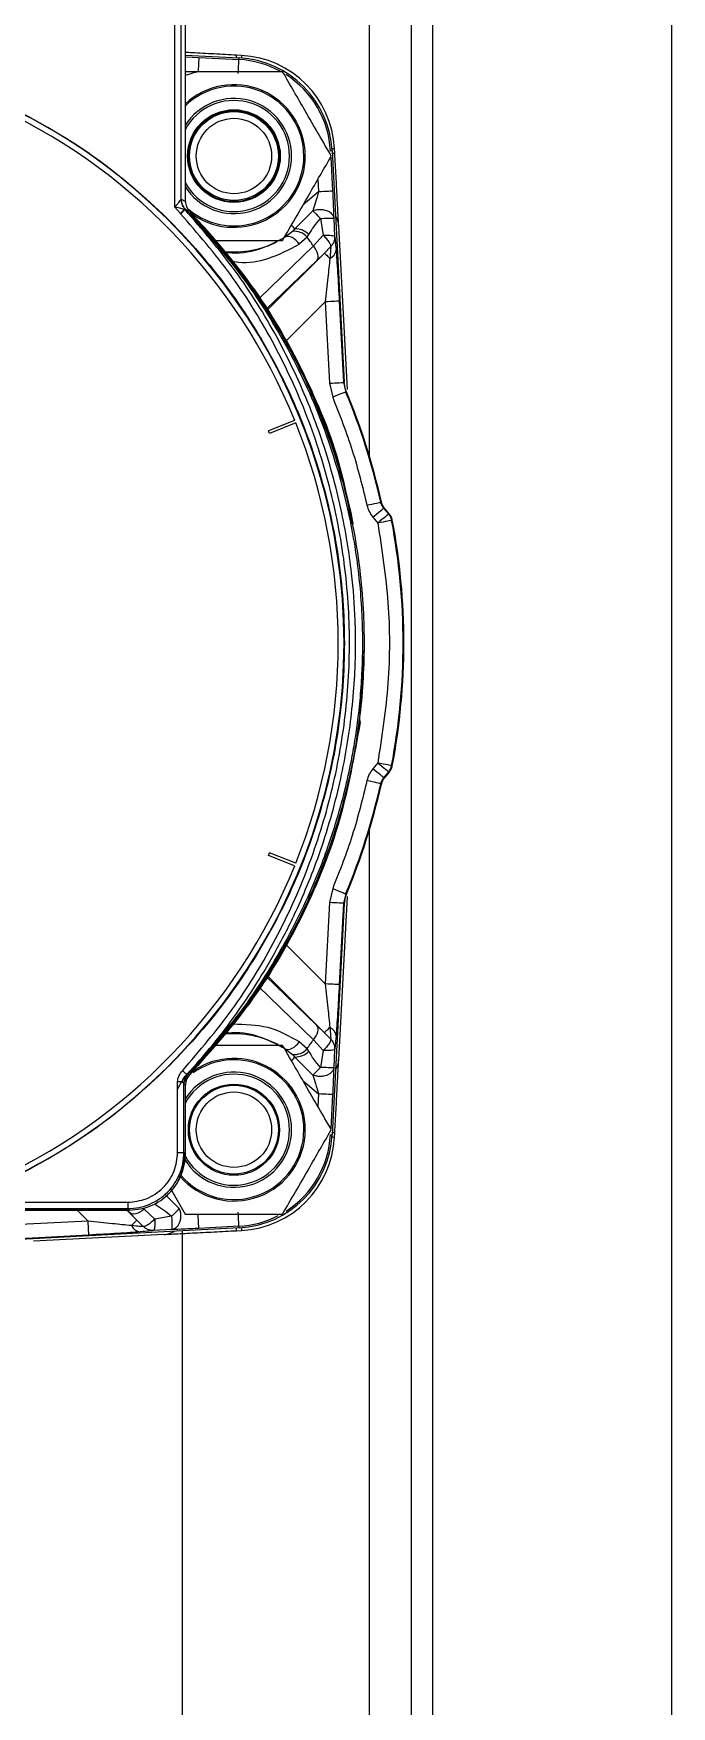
# Model space of a CAD drawing. Extents: x 150 to 4150, y 50 to 2920.
# Drawn here: x 1475.5 to 1589, y 1702.2 to 1999.9 of the extents above; entities that cross this region are included whole.
import ezdxf

# ---------------------------------------------------------------- set-up
doc = ezdxf.new("R2010")
doc.units = 0
doc.header["$LTSCALE"] = 10
doc.linetypes.add('SLD-KATı', pattern=[0])
doc.layers.get('0').update_dxf_attribs({"linetype": 'CONTINUOUS'})

msp = doc.modelspace()

# ---------------------------------------------------------------- linework, layer by layer
at = {"color": 7, "linetype": 'SLD-KATı'}
for p, q in [((1546.53, 985.34), (1546.53, 2473.92)), ((1589.03, 2473.92), (1589.03, 985.34)), ((1542.78, 985.34), (1542.78, 2470.17)), ((1500.63, 1968.96), (1500.63, 2065.93)), ((1501.75, 1970.38), (1501.75, 2065.93)), ((1502.46, 2060.54), (1502.46, 1969.98)), ((1502.52, 1969.97), (1502.52, 2060.09)), ((1502.52, 1996.01), (1512.07, 1995.51)), ((1504.91, 1995.6), (1512.05, 1995.22)), ((1512.51, 1995.96), (1511.64, 1996)), ((1512.05, 1995.22), (1512.07, 1995.51)), ((1528.63, 1978.95), (1528.34, 1978.94)), ((1528.63, 1978.95), (1530.78, 1937.79)), ((1529.11, 1978.53), (1529.07, 1979.4)), ((1501.64, 1967.82), (1500.63, 1968.96)), ((1501.67, 1967.79), (1501.64, 1967.82)), ((1501.75, 1970.38), (1501.76, 1970.38)), ((1501.76, 1970.38), (1502.52, 1969.97)), ((1502.31, 1968.54), (1502.33, 1968.66)), ((1502.45, 1968.51), (1502.31, 1968.54)), ((1502.45, 1968.51), (1502.33, 1968.66)), ((1502.47, 1968.63), (1502.33, 1968.66)), ((1502.48, 1968.62), (1503.23, 1968.22)), ((1525.2, 1968.32), (1522, 1965.11)), ((1522, 1965.11), (1521.57, 1964.65)), ((1526.54, 1966.95), (1527.06, 1963.96)), ((1528.92, 1966.99), (1529.08, 1963.76)), ((1529.79, 1965.61), (1531.32, 1936.52)), ((1521.57, 1964.65), (1520.29, 1963.63)), ((1524.2, 1963.61), (1522.79, 1962.36)), ((1524.2, 1963.61), (1524.51, 1964.08)), ((1527.06, 1963.96), (1525.3, 1962.05)), ((1527.27, 1960.79), (1528.37, 1961.89)), ((1525.9, 1959.46), (1527.27, 1960.79)), ((1527.4, 1952.09), (1528.16, 1937.63)), ((1529.9, 1952.22), (1530.65, 1937.76)), ((1528.16, 1937.63), (1528.73, 1935.12)), ((1530.65, 1937.76), (1530.78, 1937.79)), ((1530.65, 1937.76), (1531.04, 1936.09)), ((1531.17, 1936.12), (1531.04, 1936.09)), ((1521.96, 1931.02), (1517.33, 1929.15)), ((1517.51, 1928.68), (1517.33, 1929.15)), ((1522.15, 1930.56), (1517.51, 1928.68)), ((1537.27, 1916.47), (1537.4, 1916.53)), ((1537.8, 1915.4), (1537.92, 1915.47)), ((1537.8, 1915.4), (1538.68, 1914.36)), ((1538.8, 1914.41), (1537.92, 1915.47)), ((1538.8, 1914.41), (1538.68, 1914.36)), ((1535.88, 1913.8), (1536.76, 1912.75)), ((1539.34, 1913.27), (1539.22, 1913.22)), ((1533.56, 1878.03), (1534.38, 1890.47)), ((1534.38, 1890.47), (1534.38, 1890.76)), ((1533.61, 1877.3), (1533.56, 1878.03)), ((1536.76, 1870.09), (1535.88, 1869.04)), ((1539.22, 1869.62), (1539.34, 1869.56)), ((1538.68, 1868.48), (1537.8, 1867.43)), ((1537.92, 1867.37), (1537.8, 1867.43)), ((1538.8, 1868.42), (1537.92, 1867.37)), ((1538.68, 1868.48), (1538.8, 1868.42)), ((1537.4, 1866.31), (1537.27, 1866.37)), ((1517.33, 1853.62), (1517.51, 1854.09)), ((1521.96, 1851.75), (1517.33, 1853.62)), ((1522.15, 1852.21), (1517.51, 1854.09)), ((1528.73, 1847.72), (1528.16, 1845.21)), ((1531.32, 1846.31), (1529.79, 1817.22)), ((1531.04, 1846.75), (1530.65, 1845.08)), ((1531.04, 1846.75), (1531.17, 1846.72)), ((1528.16, 1845.21), (1527.4, 1830.75)), ((1530.78, 1845.05), (1528.63, 1803.88)), ((1530.65, 1845.08), (1529.9, 1830.62)), ((1530.78, 1845.05), (1530.65, 1845.08)), ((1527.27, 1822.04), (1525.9, 1823.37)), ((1527.27, 1822.04), (1528.37, 1820.95)), ((1520.29, 1819.21), (1521.57, 1818.18)), ((1522.79, 1820.48), (1524.2, 1819.23)), ((1524.51, 1818.76), (1524.2, 1819.23)), ((1525.3, 1820.78), (1527.06, 1818.87)), ((1529.08, 1819.08), (1528.92, 1815.84)), ((1521.57, 1818.18), (1522, 1817.73)), ((1522, 1817.73), (1525.2, 1814.51)), ((1527.06, 1818.87), (1526.54, 1815.89)), ((1501.14, 1811.99), (1501.14, 1813.38)), ((1501.14, 1813.38), (1501.94, 1813.38)), ((1502.78, 1814.59), (1502.84, 1814.62)), ((1503.23, 1814.55), (1502.98, 1814.65)), ((1501.14, 1800.77), (1501.14, 1811.99)), ((1502.26, 1800.77), (1502.26, 1812.91)), ((1502.27, 1812.9), (1502.26, 1812.91)), ((1502.52, 1812.8), (1502.27, 1812.9)), ((1502.52, 1800.51), (1502.52, 1812.8)), ((1529.07, 1803.44), (1529.11, 1804.31)), ((1528.34, 1803.9), (1528.63, 1803.88)), ((1501.14, 1800.77), (1502.26, 1800.77)), ((1502.26, 1800.77), (1502.52, 1800.51)), ((1499.87, 1794.34), (1502.5, 1789.8)), ((1356.53, 1790.51), (1492.52, 1790.51)), ((1492.48, 1790.61), (1356.58, 1790.61)), ((1356.79, 1791.89), (1492.27, 1791.89)), ((1356.79, 1790.77), (1492.27, 1790.77)), ((1492.27, 1791.89), (1492.27, 1790.77)), ((1492.27, 1790.77), (1492.52, 1790.51)), ((1492.57, 1790.05), (1493.9, 1788.68)), ((1497.08, 1788.88), (1495.16, 1790.64)), ((1500.06, 1789.41), (1497.08, 1788.88)), ((1485.2, 1788.55), (1470.74, 1787.79)), ((1512.07, 1787.32), (1470.9, 1785.16)), ((1493.9, 1788.68), (1492.95, 1787.73)), ((1493.9, 1788.68), (1495, 1787.58)), ((1500.1, 1787.03), (1496.87, 1786.87)), ((1502.03, 1421.42), (1502.03, 1786.8)), ((1512.05, 1787.61), (1504.91, 1787.24)), ((1511.64, 1786.83), (1512.51, 1786.88)), ((1512.07, 1787.32), (1512.05, 1787.61)), ((1485.33, 1786.05), (1470.87, 1785.29)), ((1498.73, 1786.16), (1475.48, 1784.94))]:
    msp.add_line(p, q, dxfattribs=at)
at = {"color": 8, "linetype": 'SLD-KATı'}
for p, q in [((1535.28, 1924.64), (1535.28, 2470.17)), ((1502.52, 1995.71), (1504.91, 1995.6)), ((1528.39, 1977.89), (1528.71, 1971.8)), ((1526.1, 1973.92), (1526.22, 1971.67)), ((1526.22, 1971.67), (1523.46, 1969.36)), ((1525.3, 1962.05), (1515.72, 1952.76)), ((1516.85, 1950.73), (1525.9, 1959.46)), ((1517.14, 1950.66), (1527.27, 1960.79)), ((1520.45, 1945.14), (1527.4, 1952.09)), ((1535.28, 988.92), (1535.28, 1858.2)), ((1520.45, 1837.7), (1527.4, 1830.75)), ((1525.9, 1823.37), (1516.68, 1832.27)), ((1527.27, 1822.04), (1517.14, 1832.17)), ((1515.45, 1830.34), (1525.3, 1820.78)), ((1523.47, 1813.47), (1526.22, 1811.17)), ((1526.22, 1811.17), (1526.1, 1808.92)), ((1528.71, 1811.04), (1528.39, 1804.95)), ((1501.43, 1790.75), (1498.85, 1793.32)), ((1483.24, 1790.51), (1485.2, 1788.55)), ((1492.04, 1790.61), (1492.57, 1790.05)), ((1492.07, 1790.51), (1493.9, 1788.68))]:
    msp.add_line(p, q, dxfattribs=at)
at = {"color": 7, "linetype": 'SLD-KATı', "flags": 128}
for points in [[(1504.91, 1995.6), (1504.91, 1995.54), (1504.9, 1995.39), (1504.89, 1995.16), (1504.87, 1994.85), (1504.85, 1994.47), (1504.83, 1994.04), (1504.8, 1993.58), (1504.78, 1993.1)], [(1511.92, 1992.73), (1511.95, 1993.21), (1511.97, 1993.67), (1511.99, 1994.1), (1512.01, 1994.47), (1512.03, 1994.78), (1512.04, 1995.02), (1512.05, 1995.17), (1512.05, 1995.22)], [(1528.71, 1971.8), (1528.65, 1971.79), (1528.5, 1971.79), (1528.27, 1971.77), (1527.96, 1971.76), (1527.58, 1971.74), (1527.16, 1971.72), (1526.7, 1971.69), (1526.22, 1971.67)], [(1501.64, 1967.82), (1501.74, 1967.93), (1501.84, 1968.04), (1501.94, 1968.14), (1502.03, 1968.24), (1502.11, 1968.33), (1502.19, 1968.41), (1502.25, 1968.48), (1502.31, 1968.54)], [(1501.67, 1967.79), (1501.8, 1967.9), (1501.92, 1968.02), (1502.04, 1968.13), (1502.14, 1968.23), (1502.24, 1968.32), (1502.32, 1968.39), (1502.39, 1968.46), (1502.45, 1968.51)], [(1522.79, 1962.36), (1522.5, 1962.73), (1522.19, 1963.06), (1521.85, 1963.34), (1521.51, 1963.55), (1521.17, 1963.68), (1520.84, 1963.75), (1520.55, 1963.73), (1520.29, 1963.63)], [(1525.9, 1959.46), (1526.04, 1959.68), (1526.13, 1959.95), (1526.14, 1960.26), (1526.09, 1960.6), (1525.98, 1960.96), (1525.81, 1961.33), (1525.58, 1961.7), (1525.3, 1962.05)], [(1527.27, 1960.79), (1527.29, 1960.77), (1527.34, 1960.72), (1527.42, 1960.64), (1527.53, 1960.53), (1527.66, 1960.39), (1527.83, 1960.23), (1528.01, 1960.05), (1528.22, 1959.84)], [(1529.9, 1952.22), (1529.84, 1952.22), (1529.69, 1952.21), (1529.45, 1952.2), (1529.14, 1952.18), (1528.77, 1952.16), (1528.34, 1952.14), (1527.88, 1952.11), (1527.4, 1952.09)], [(1528.16, 1937.63), (1528.64, 1937.65), (1529.1, 1937.68), (1529.52, 1937.7), (1529.9, 1937.72), (1530.21, 1937.73), (1530.44, 1937.75), (1530.59, 1937.75), (1530.65, 1937.76)], [(1531.04, 1936.09), (1530.98, 1936.06), (1530.84, 1936), (1530.63, 1935.91), (1530.34, 1935.79), (1529.99, 1935.65), (1529.6, 1935.48), (1529.17, 1935.3), (1528.73, 1935.12)], [(1534.83, 1915.93), (1535.3, 1916.03), (1535.75, 1916.13), (1536.17, 1916.22), (1536.54, 1916.31), (1536.84, 1916.37), (1537.07, 1916.42), (1537.22, 1916.46), (1537.27, 1916.47)], [(1535.88, 1913.8), (1536.25, 1914.11), (1536.61, 1914.4), (1536.93, 1914.68), (1537.22, 1914.92), (1537.46, 1915.12), (1537.64, 1915.27), (1537.75, 1915.37), (1537.8, 1915.4)], [(1538.68, 1914.36), (1538.63, 1914.32), (1538.52, 1914.22), (1538.34, 1914.07), (1538.1, 1913.87), (1537.81, 1913.63), (1537.49, 1913.35), (1537.13, 1913.06), (1536.76, 1912.75)], [(1539.22, 1913.22), (1539.16, 1913.2), (1539.01, 1913.18), (1538.78, 1913.13), (1538.48, 1913.07), (1538.11, 1913), (1537.69, 1912.92), (1537.24, 1912.84), (1536.76, 1912.75)], [(1536.76, 1870.09), (1537.13, 1869.78), (1537.49, 1869.48), (1537.81, 1869.21), (1538.1, 1868.97), (1538.34, 1868.77), (1538.52, 1868.61), (1538.63, 1868.52), (1538.68, 1868.48)], [(1536.76, 1870.09), (1537.24, 1870), (1537.69, 1869.91), (1538.11, 1869.83), (1538.48, 1869.76), (1538.78, 1869.7), (1539.01, 1869.66), (1539.16, 1869.63), (1539.22, 1869.62)], [(1537.27, 1866.37), (1537.22, 1866.38), (1537.07, 1866.41), (1536.84, 1866.46), (1536.54, 1866.53), (1536.17, 1866.61), (1535.75, 1866.7), (1535.3, 1866.8), (1534.83, 1866.91)], [(1537.8, 1867.43), (1537.75, 1867.47), (1537.64, 1867.56), (1537.46, 1867.72), (1537.22, 1867.92), (1536.93, 1868.16), (1536.61, 1868.43), (1536.25, 1868.73), (1535.88, 1869.04)], [(1528.73, 1847.72), (1529.17, 1847.53), (1529.6, 1847.35), (1529.99, 1847.19), (1530.34, 1847.04), (1530.63, 1846.92), (1530.84, 1846.83), (1530.98, 1846.77), (1531.04, 1846.75)], [(1530.65, 1845.08), (1530.59, 1845.08), (1530.44, 1845.09), (1530.21, 1845.1), (1529.9, 1845.12), (1529.52, 1845.14), (1529.1, 1845.16), (1528.64, 1845.18), (1528.16, 1845.21)], [(1529.9, 1830.62), (1529.84, 1830.62), (1529.69, 1830.63), (1529.45, 1830.64), (1529.14, 1830.66), (1528.77, 1830.67), (1528.34, 1830.7), (1527.88, 1830.72), (1527.4, 1830.75)], [(1525.3, 1820.78), (1525.58, 1821.14), (1525.81, 1821.5), (1525.98, 1821.88), (1526.09, 1822.24), (1526.14, 1822.58), (1526.13, 1822.89), (1526.04, 1823.16), (1525.9, 1823.37)], [(1528.22, 1823), (1528.01, 1822.79), (1527.83, 1822.6), (1527.66, 1822.44), (1527.53, 1822.31), (1527.42, 1822.2), (1527.34, 1822.12), (1527.29, 1822.07), (1527.27, 1822.04)], [(1520.29, 1819.21), (1520.55, 1819.11), (1520.84, 1819.09), (1521.17, 1819.15), (1521.51, 1819.29), (1521.85, 1819.5), (1522.19, 1819.77), (1522.5, 1820.1), (1522.79, 1820.48)], [(1502, 1815.3), (1502.13, 1815.19), (1502.25, 1815.08), (1502.37, 1814.97), (1502.47, 1814.87), (1502.57, 1814.78), (1502.66, 1814.7), (1502.73, 1814.64), (1502.78, 1814.59)], [(1528.71, 1811.04), (1528.65, 1811.04), (1528.5, 1811.05), (1528.27, 1811.06), (1527.96, 1811.08), (1527.58, 1811.1), (1527.16, 1811.12), (1526.7, 1811.14), (1526.22, 1811.17)], [(1495.16, 1790.64), (1494.81, 1790.37), (1494.44, 1790.14), (1494.07, 1789.97), (1493.71, 1789.85), (1493.37, 1789.8), (1493.06, 1789.82), (1492.79, 1789.91), (1492.57, 1790.05)], [(1504.91, 1787.24), (1504.91, 1787.3), (1504.9, 1787.44), (1504.89, 1787.68), (1504.87, 1787.99), (1504.85, 1788.37), (1504.83, 1788.79), (1504.8, 1789.25), (1504.78, 1789.73)], [(1512.05, 1787.61), (1512.05, 1787.67), (1512.04, 1787.82), (1512.03, 1788.05), (1512.01, 1788.36), (1511.99, 1788.74), (1511.97, 1789.17), (1511.95, 1789.63), (1511.92, 1790.11)], [(1485.33, 1786.05), (1485.33, 1786.11), (1485.32, 1786.26), (1485.31, 1786.5), (1485.29, 1786.81), (1485.27, 1787.18), (1485.25, 1787.61), (1485.23, 1788.07), (1485.2, 1788.55)]]:
    msp.add_lwpolyline(points, dxfattribs=at)
at = {"color": 8, "linetype": 'SLD-KATı', "flags": 128}
for points in [[(1511.61, 1995.54), (1511.62, 1995.72), (1511.64, 1995.93), (1511.64, 1996)], [(1512.51, 1995.96), (1512.51, 1995.88), (1512.49, 1995.67), (1512.48, 1995.49)], [(1528.6, 1979.37), (1528.78, 1979.38), (1529, 1979.39), (1529.07, 1979.4)], [(1529.11, 1978.53), (1529.04, 1978.52), (1528.83, 1978.51), (1528.65, 1978.5)], [(1522, 1965.11), (1521.89, 1965.23), (1521.76, 1965.4), (1521.6, 1965.59), (1521.43, 1965.79)], [(1521.44, 1817.05), (1521.6, 1817.24), (1521.76, 1817.44), (1521.89, 1817.6), (1522, 1817.73)], [(1528.65, 1804.33), (1528.83, 1804.32), (1529.04, 1804.31), (1529.11, 1804.31)], [(1529.07, 1803.44), (1529, 1803.44), (1528.78, 1803.45), (1528.6, 1803.46)], [(1497.19, 1791.44), (1497.44, 1791.75), (1497.64, 1792.04)], [(1511.64, 1786.83), (1511.64, 1786.91), (1511.62, 1787.12), (1511.61, 1787.3)], [(1512.48, 1787.35), (1512.49, 1787.16), (1512.51, 1786.95), (1512.51, 1786.88)]]:
    msp.add_lwpolyline(points, dxfattribs=at)
at = {"color": 7, "linetype": 'SLD-KATı'}
for centre, radius in [((1511.16, 1978.05), 8.24), ((1511.16, 1978.05), 8.11), ((1511.16, 1978.05), 7.91), ((1511.16, 1978.05), 6.71), ((1511.16, 1804.8), 8.11), ((1511.16, 1804.8), 7.91), ((1511.16, 1804.8), 6.71)]:
    msp.add_circle(centre, radius, dxfattribs=at)
at = {"color": 8, "linetype": 'SLD-KATı'}
for centre, radius, start, end in [((1511.15, 1978.04), 17.21, 61.4777, 87), ((1511.15, 1978.04), 17.21, 3, 57.4804), ((1511.16, 1978.05), 12.69, 0, 133.2297), ((1511.16, 1978.05), 12.44, 0, 134.3216), ((1511.16, 1978.05), 10.25, 0, 148.031), ((1511.16, 1978.05), 9.88, 208.3362, 151.6638), ((1511.16, 1978.05), 10.25, 211.969, 0), ((1511.16, 1978.05), 12.44, 229.5668, 0), ((1511.16, 1978.05), 12.69, 232.3626, 0), ((1511.16, 1804.8), 12.69, 0, 127.4454), ((1511.16, 1804.8), 12.44, 0, 125.7952), ((1511.16, 1804.8), 9.88, 208.2033, 151.6638), ((1511.16, 1804.8), 10.25, 0, 148.031), ((1511.16, 1804.8), 12.69, 220.9788, 0), ((1511.16, 1804.8), 12.44, 220.4293, 0), ((1511.16, 1804.8), 10.25, 211.297, 0), ((1511.15, 1804.8), 17.21, 302.6506, 357), ((1511.15, 1804.8), 17.21, 273, 297.3272)]:
    msp.add_arc(centre, radius, start, end, dxfattribs=at)
at = {"color": 7, "linetype": 'SLD-KATı'}
for centre, radius, start, end in [((1511.15, 1978.04), 17.5, 3, 87), ((1511.59, 1978.48), 17.5, 3, 87), ((1424.53, 1891.38), 105.19, 22.1362, 65.9395), ((1424.53, 1891.38), 106.22, 293.9223, 66.0777), ((1424.53, 1891.42), 109.93, 11.1177, 44.3256), ((1521.99, 1961.54), 3.57, 45.2976, 89.8918), ((1526.05, 1965.42), 3.75, 3, 31.8195), ((1511.15, 1978.04), 17.06, 264.8015, 296.8792), ((1521.88, 1961.63), 3.04, 40.5509, 96.0102), ((1424.53, 1891.42), 123.06, 35.0269, 35.9159), ((1527.57, 1961.48), 1.76, 291.6274, 355.9866), ((1424.53, 1891.42), 115.49, 12.5275, 22.7528), ((1424.53, 1891.42), 115.62, 12.5433, 22.7419), ((1424.53, 1891.38), 105.19, 338.1362, 21.8638), ((1424.53, 1891.42), 116.74, 349.2388, 10.7612), ((1424.53, 1891.42), 116.87, 349.2215, 10.7785), ((1424.53, 1891.42), 115.49, 337.2472, 347.4725), ((1424.53, 1891.42), 115.62, 337.2581, 347.4567), ((1424.53, 1891.38), 105.19, 293.831, 337.8638), ((1424.53, 1891.42), 109.93, 318.0952, 333.1507), ((1527.57, 1821.36), 1.76, 4.0123, 68.373), ((1511.15, 1804.8), 17.06, 62.5287, 95.1985), ((1521.88, 1821.21), 3.04, 263.9882, 319.4492), ((1424.53, 1891.42), 123.06, 324.0841, 324.9731), ((1521.99, 1821.3), 3.57, 270.1072, 314.7042), ((1526.05, 1817.42), 3.75, 328.1805, 357), ((1504.76, 1812.9), 2.5, 135.7418, 179.9384), ((1511.15, 1804.8), 17.5, 273, 357), ((1511.59, 1804.36), 17.5, 273, 357), ((1494.59, 1788.38), 1.76, 201.6272, 265.9875), ((1498.53, 1789.9), 3.75, 273, 301.8195)]:
    msp.add_arc(centre, radius, start, end, dxfattribs=at)
msp.add_ellipse((1492.45, 1800.62), major_axis=(7.09, -7.09), ratio=0.997265, start_param=0.280951, end_param=0.784029, dxfattribs=at)
for points, knots in [([(1511.64, 1996), (1510.3, 1996.07), (1507.62, 1996.21), (1504.42, 1996.38), (1502.89, 1996.46), (1502.46, 1996.48)], [0, 0, 0, 0, 0.417688, 0.836862, 1, 1, 1, 1]), ([(1519.82, 1993.05), (1517.71, 1993.05), (1512.71, 1993.05), (1506.74, 1993.05), (1503.2, 1993.05), (1502.5, 1993.05)], [0, 0, 0, 0, 0.3706044, 0.8765851, 1, 1, 1, 1]), ([(1528.48, 1978.05), (1527.73, 1979.35), (1526.21, 1981.98), (1523.26, 1987.08), (1521.15, 1990.74), (1519.82, 1993.05)], [0, 0, 0, 0, 0.2648633, 0.5354667, 1, 1, 1, 1]), ([(1467.61, 1988.54), (1472.19, 1986.27), (1481.36, 1981.74), (1493.69, 1972.53), (1504.65, 1961.78), (1513.92, 1949.53), (1521.35, 1936.09), (1526.77, 1921.71), (1530.07, 1906.71), (1531.17, 1891.38), (1530.07, 1876.06), (1526.77, 1861.06), (1521.35, 1846.68), (1513.92, 1833.24), (1504.65, 1820.99), (1493.69, 1810.24), (1481.36, 1801.03), (1472.19, 1796.5), (1467.61, 1794.23)], [0, 0, 0, 0, 0.0625, 0.125, 0.1875, 0.25, 0.3125, 0.375, 0.4375, 0.5, 0.5625, 0.625, 0.6875, 0.75, 0.8125, 0.875, 0.9375, 1, 1, 1, 1]), ([(1519.82, 1963.05), (1520.57, 1964.35), (1522.09, 1966.98), (1525.04, 1972.08), (1527.15, 1975.74), (1528.48, 1978.05)], [0, 0, 0, 0, 0.264861, 0.535467, 1, 1, 1, 1]), ([(1529.79, 1965.61), (1529.79, 1965.64), (1529.79, 1965.69), (1529.76, 1966.19), (1529.68, 1967.65), (1529.53, 1970.6), (1529.33, 1974.48), (1529.19, 1977.18), (1529.11, 1978.53)], [0, 0, 0, 0, 0.0617118, 0.1260552, 0.2515142, 0.5013344, 0.7511089, 1, 1, 1, 1]), ([(1526.22, 1971.67), (1526.03, 1971.04), (1525.68, 1969.87), (1525.35, 1968.82), (1525.2, 1968.32)], [0, 0, 0, 0, 0.529414, 1, 1, 1, 1]), ([(1528.71, 1971.8), (1528.76, 1970.89), (1528.85, 1969.12), (1528.89, 1967.69), (1528.92, 1966.99)], [0, 0, 0, 0, 0.514345, 1, 1, 1, 1]), ([(1500.63, 1968.96), (1500.75, 1969.1), (1501, 1969.38), (1501.35, 1969.79), (1501.59, 1970.1), (1501.72, 1970.3), (1501.74, 1970.35), (1501.75, 1970.38)], [0, 0, 0, 0, 0.25081, 0.500599, 0.750059, 0.883075, 1, 1, 1, 1]), ([(1502.31, 1968.54), (1502.05, 1968.63), (1501.54, 1968.79), (1500.93, 1968.9), (1500.63, 1968.96)], [0, 0, 0, 0, 0.500683, 1, 1, 1, 1]), ([(1502.47, 1968.63), (1502.36, 1968.76), (1502.15, 1969), (1501.93, 1969.43), (1501.78, 1969.89), (1501.76, 1970.22), (1501.75, 1970.38)], [0, 0, 0, 0, 0.249925, 0.500037, 0.750073, 1, 1, 1, 1]), ([(1501.76, 1970.38), (1501.77, 1970.22), (1501.79, 1969.89), (1501.94, 1969.42), (1502.16, 1968.99), (1502.38, 1968.74), (1502.48, 1968.62)], [0, 0, 0, 0, 0.247607, 0.500019, 0.752399, 1, 1, 1, 1]), ([(1502.84, 1814.62), (1506, 1818.13), (1512.34, 1825.15), (1520.13, 1837.27), (1525.04, 1847.44), (1527.86, 1854.94), (1529.46, 1859.83), (1530.88, 1864.94), (1531.96, 1869.84), (1532.71, 1874.01), (1533.28, 1877.98), (1533.74, 1882.37), (1533.99, 1886.44), (1534.07, 1889.45), (1534.09, 1891.68), (1534.04, 1896.49), (1533.59, 1902.75), (1532.39, 1910.92), (1530.88, 1917.99), (1528.73, 1925.41), (1525.3, 1934.85), (1519.9, 1945.92), (1511.91, 1958.17), (1505.52, 1965.17), (1502.33, 1968.66)], [0, 0, 0, 0, 0.08308, 0.166377, 0.252583, 0.281374, 0.307192, 0.343017, 0.374609, 0.395323, 0.417551, 0.445078, 0.472689, 0.489244, 0.497893, 0.511808, 0.573797, 0.607895, 0.656778, 0.700717, 0.74356, 0.833339, 0.916812, 1, 1, 1, 1]), ([(1502.78, 1814.59), (1504.34, 1816.35), (1507.47, 1819.87), (1511.51, 1825.24), (1515.36, 1830.95), (1519.01, 1837.16), (1522.22, 1843.56), (1524.8, 1849.61), (1526.98, 1855.53), (1528.84, 1861.67), (1530.34, 1867.88), (1531.44, 1873.78), (1532.22, 1879.66), (1532.67, 1885.21), (1532.83, 1890.48), (1532.75, 1896.54), (1532.27, 1902.9), (1531.35, 1909.53), (1530.22, 1915.45), (1528.7, 1921.57), (1526.84, 1927.61), (1523.81, 1935.8), (1519, 1945.97), (1511.66, 1957.85), (1505.52, 1964.95), (1502.45, 1968.51)], [0, 0, 0, 0, 0.041728, 0.083481, 0.119021, 0.163985, 0.210984, 0.245903, 0.280669, 0.322791, 0.35959, 0.393969, 0.429124, 0.464859, 0.492644, 0.522514, 0.572302, 0.605643, 0.641219, 0.679119, 0.717488, 0.753206, 0.833827, 0.916725, 1, 1, 1, 1]), ([(1502.47, 1968.63), (1502.47, 1968.63), (1502.48, 1968.63), (1502.48, 1968.62), (1502.48, 1968.62)], [0, 0, 0, 0, 0.502081, 1, 1, 1, 1]), ([(1502.98, 1814.65), (1504.89, 1816.68), (1508.42, 1820.44), (1512.8, 1826.04), (1516.72, 1831.65), (1520.29, 1837.51), (1523.57, 1843.81), (1527.52, 1852.72), (1531.3, 1864.23), (1533.87, 1878.28), (1534.51, 1889.56), (1534.22, 1898.45), (1533.56, 1905.26), (1532.45, 1912.19), (1530.86, 1919.19), (1528.74, 1926.3), (1526.22, 1933.02), (1523.32, 1939.48), (1519.99, 1945.79), (1516.4, 1951.61), (1512.47, 1957.17), (1508.08, 1962.74), (1504.47, 1966.53), (1502.48, 1968.62)], [0, 0, 0, 0, 0.049097, 0.090792, 0.125082, 0.169737, 0.21139, 0.250041, 0.340964, 0.423347, 0.499945, 0.538406, 0.578948, 0.619836, 0.661416, 0.704794, 0.749973, 0.787438, 0.829224, 0.87533, 0.907694, 0.949253, 1, 1, 1, 1]), ([(1502.52, 1969.97), (1502.55, 1969.64), (1502.62, 1968.99), (1503.03, 1968.48), (1503.23, 1968.22)], [0, 0, 0, 0, 0.500837, 1, 1, 1, 1]), ([(1503.23, 1968.22), (1507.26, 1963.69), (1515.33, 1954.62), (1524.23, 1938.71), (1530.01, 1924.57), (1531.56, 1915.58), (1532.08, 1912.56)], [0, 0, 0, 0, 0.2852505, 0.5705012, 0.8557518, 1, 1, 1, 1]), ([(1525.2, 1968.32), (1525.35, 1968.37), (1525.73, 1968.51), (1526.41, 1968.58), (1527.08, 1968.53), (1527.7, 1968.36), (1528.18, 1968.12), (1528.58, 1967.78), (1528.81, 1967.44), (1528.9, 1967.16), (1528.91, 1967.02), (1528.92, 1966.99)], [0, 0, 0, 0, 0.101643, 0.249943, 0.398945, 0.499884, 0.645083, 0.749833, 0.876886, 0.977191, 1, 1, 1, 1]), ([(1526.54, 1966.95), (1526.39, 1967.11), (1526.14, 1967.38), (1525.77, 1967.76), (1525.46, 1968.07), (1525.28, 1968.24), (1525.2, 1968.32)], [0, 0, 0, 0, 0.311484, 0.499917, 0.768242, 1, 1, 1, 1]), ([(1502, 1815.3), (1505.04, 1818.85), (1511.09, 1825.92), (1518.41, 1837.87), (1524.28, 1850.55), (1528.55, 1863.88), (1531.15, 1877.63), (1532.01, 1891.61), (1531.09, 1905.58), (1528.43, 1919.32), (1524.1, 1932.63), (1518.18, 1945.29), (1510.81, 1957.21), (1504.72, 1964.26), (1501.67, 1967.79)], [0, 0, 0, 0, 0.083421, 0.166582, 0.249905, 0.333319, 0.41657, 0.499971, 0.58337, 0.666642, 0.750064, 0.833378, 0.916567, 1, 1, 1, 1]), ([(1524.51, 1964.08), (1524.79, 1964.56), (1525.35, 1965.54), (1526.14, 1966.48), (1526.54, 1966.95)], [0, 0, 0, 0, 0.5000995, 1, 1, 1, 1]), ([(1526.54, 1966.95), (1526.74, 1966.96), (1527.12, 1966.98), (1527.7, 1967), (1528.29, 1967.01), (1528.79, 1967.01), (1528.88, 1967), (1528.92, 1966.99)], [0, 0, 0, 0, 0.165134, 0.303776, 0.500777, 0.759315, 1, 1, 1, 1]), ([(1507.41, 1963.05), (1509.43, 1963.05), (1513.61, 1963.05), (1517.7, 1963.05), (1519.82, 1963.05)], [0, 0, 0, 0, 0.482182, 1, 1, 1, 1]), ([(1527.06, 1963.96), (1527.38, 1963.97), (1527.92, 1963.97), (1528.55, 1963.93), (1528.97, 1963.86), (1529.05, 1963.79), (1529.08, 1963.76)], [0, 0, 0, 0, 0.296544, 0.499876, 0.757165, 1, 1, 1, 1]), ([(1527.06, 1963.96), (1527.26, 1963.75), (1527.67, 1963.31), (1528.13, 1962.67), (1528.4, 1962.15), (1528.38, 1961.97), (1528.37, 1961.89)], [0, 0, 0, 0, 0.241632, 0.5, 0.758371, 1, 1, 1, 1]), ([(1528.37, 1961.89), (1528.37, 1961.83), (1528.38, 1961.71), (1528.35, 1961.08), (1528.27, 1960.33), (1528.22, 1959.84)], [0, 0, 0, 0, 0.24892, 0.501092, 1, 1, 1, 1]), ([(1529.08, 1963.76), (1529.08, 1963.59), (1529.08, 1963.24), (1528.94, 1962.77), (1528.73, 1962.3), (1528.5, 1962.04), (1528.37, 1961.89)], [0, 0, 0, 0, 0.247348, 0.500041, 0.704703, 1, 1, 1, 1]), ([(1529.08, 1963.76), (1529.11, 1963.57), (1529.18, 1963.2), (1529.28, 1961.97), (1529.33, 1961.36)], [0, 0, 0, 0, 0.500003, 1, 1, 1, 1]), ([(1528.22, 1959.84), (1528.11, 1958.73), (1527.88, 1956.35), (1527.57, 1953.57), (1527.4, 1952.09)], [0, 0, 0, 0, 0.467098, 1, 1, 1, 1]), ([(1529.33, 1961.36), (1529.37, 1960.77), (1529.46, 1959.55), (1529.66, 1956.52), (1529.8, 1953.95), (1529.9, 1952.22)], [0, 0, 0, 0, 0.228833, 0.478506, 1, 1, 1, 1]), ([(1528.73, 1935.12), (1529.96, 1931.99), (1532.43, 1925.73), (1534.03, 1919.19), (1534.83, 1915.93)], [0, 0, 0, 0, 0.5, 1, 1, 1, 1]), ([(1531.17, 1936.12), (1531.11, 1936.25), (1531.01, 1936.52), (1530.86, 1937.08), (1530.81, 1937.5), (1530.78, 1937.79)], [0, 0, 0, 0, 0.253072, 0.506155, 1, 1, 1, 1]), ([(1534.83, 1915.93), (1534.94, 1915.54), (1535.17, 1914.77), (1535.65, 1914.12), (1535.88, 1913.8)], [0, 0, 0, 0, 0.500862, 1, 1, 1, 1]), ([(1537.8, 1915.4), (1537.68, 1915.57), (1537.44, 1915.89), (1537.33, 1916.28), (1537.27, 1916.47)], [0, 0, 0, 0, 0.498662, 1, 1, 1, 1]), ([(1537.92, 1915.47), (1537.86, 1915.55), (1537.73, 1915.71), (1537.53, 1916.06), (1537.45, 1916.34), (1537.4, 1916.53)], [0, 0, 0, 0, 0.255898, 0.511793, 1, 1, 1, 1]), ([(1538.68, 1914.36), (1538.81, 1914.18), (1539.06, 1913.84), (1539.17, 1913.42), (1539.22, 1913.22)], [0, 0, 0, 0, 0.499995, 1, 1, 1, 1]), ([(1539.34, 1913.27), (1539.29, 1913.48), (1539.18, 1913.9), (1538.93, 1914.24), (1538.8, 1914.41)], [0, 0, 0, 0, 0.499996, 1, 1, 1, 1]), ([(1536.76, 1912.75), (1537.48, 1908.03), (1538.91, 1898.6), (1538.91, 1884.23), (1537.48, 1874.8), (1536.76, 1870.09)], [0, 0, 0, 0, 0.333216, 0.66677, 1, 1, 1, 1]), ([(1533.61, 1877.3), (1532.59, 1871.47), (1530.53, 1859.81), (1523.9, 1843.27), (1515.04, 1827.81), (1507.17, 1818.97), (1503.23, 1814.55)], [0, 0, 0, 0, 0.25, 0.5, 0.75, 1, 1, 1, 1]), ([(1538.68, 1868.48), (1538.81, 1868.65), (1539.06, 1869), (1539.17, 1869.41), (1539.22, 1869.62)], [0, 0, 0, 0, 0.499995, 1, 1, 1, 1]), ([(1538.8, 1868.42), (1538.93, 1868.59), (1539.18, 1868.94), (1539.29, 1869.35), (1539.34, 1869.56)], [0, 0, 0, 0, 0.499991, 1, 1, 1, 1]), ([(1534.83, 1866.91), (1534.03, 1863.64), (1532.43, 1857.11), (1529.96, 1850.85), (1528.73, 1847.72)], [0, 0, 0, 0, 0.5, 1, 1, 1, 1]), ([(1535.88, 1869.04), (1535.64, 1868.71), (1535.17, 1868.07), (1534.94, 1867.29), (1534.83, 1866.91)], [0, 0, 0, 0, 0.500863, 1, 1, 1, 1]), ([(1537.8, 1867.43), (1537.68, 1867.27), (1537.44, 1866.95), (1537.33, 1866.56), (1537.27, 1866.37)], [0, 0, 0, 0, 0.5013371, 1, 1, 1, 1]), ([(1537.92, 1867.37), (1537.86, 1867.29), (1537.73, 1867.13), (1537.53, 1866.78), (1537.45, 1866.49), (1537.4, 1866.31)], [0, 0, 0, 0, 0.2558847, 0.5117798, 1, 1, 1, 1]), ([(1531.17, 1846.72), (1531.11, 1846.58), (1531.01, 1846.31), (1530.86, 1845.76), (1530.81, 1845.33), (1530.78, 1845.05)], [0, 0, 0, 0, 0.253083, 0.506155, 1, 1, 1, 1]), ([(1527.4, 1830.75), (1527.57, 1829.27), (1527.88, 1826.49), (1528.11, 1824.11), (1528.22, 1823)], [0, 0, 0, 0, 0.532901, 1, 1, 1, 1]), ([(1529.9, 1830.62), (1529.8, 1828.88), (1529.66, 1826.32), (1529.46, 1823.28), (1529.37, 1822.06), (1529.33, 1821.48)], [0, 0, 0, 0, 0.521492, 0.771167, 1, 1, 1, 1]), ([(1528.22, 1823), (1528.27, 1822.5), (1528.35, 1821.76), (1528.38, 1821.12), (1528.37, 1821.01), (1528.37, 1820.95)], [0, 0, 0, 0, 0.498913, 0.751531, 1, 1, 1, 1]), ([(1519.82, 1819.8), (1517.7, 1819.8), (1513.69, 1819.8), (1509.59, 1819.8), (1507.66, 1819.8)], [0, 0, 0, 0, 0.528402, 1, 1, 1, 1]), ([(1528.48, 1804.8), (1527.73, 1806.1), (1526.21, 1808.73), (1523.26, 1813.83), (1521.15, 1817.49), (1519.82, 1819.8)], [0, 0, 0, 0, 0.2648624, 0.5354667, 1, 1, 1, 1]), ([(1528.37, 1820.95), (1528.38, 1820.86), (1528.4, 1820.68), (1528.13, 1820.16), (1527.67, 1819.52), (1527.26, 1819.08), (1527.06, 1818.87)], [0, 0, 0, 0, 0.241632, 0.500001, 0.758369, 1, 1, 1, 1]), ([(1529.08, 1819.08), (1529.05, 1819.05), (1528.97, 1818.98), (1528.55, 1818.91), (1527.92, 1818.86), (1527.38, 1818.87), (1527.06, 1818.87)], [0, 0, 0, 0, 0.242836, 0.500126, 0.703477, 1, 1, 1, 1]), ([(1528.37, 1820.95), (1528.5, 1820.79), (1528.73, 1820.53), (1528.98, 1819.98), (1529.09, 1819.5), (1529.08, 1819.16), (1529.08, 1819.08)], [0, 0, 0, 0, 0.295552, 0.500303, 0.877066, 1, 1, 1, 1]), ([(1529.33, 1821.48), (1529.28, 1820.86), (1529.18, 1819.63), (1529.11, 1819.26), (1529.08, 1819.08)], [0, 0, 0, 0, 0.501468, 1, 1, 1, 1]), ([(1526.54, 1815.89), (1526.14, 1816.36), (1525.35, 1817.3), (1524.79, 1818.27), (1524.51, 1818.76)], [0, 0, 0, 0, 0.499427, 1, 1, 1, 1]), ([(1529.11, 1804.31), (1529.19, 1805.66), (1529.33, 1808.35), (1529.53, 1812.23), (1529.68, 1815.18), (1529.76, 1816.65), (1529.79, 1817.15), (1529.79, 1817.2), (1529.79, 1817.22)], [0, 0, 0, 0, 0.2488886, 0.498663, 0.7484848, 0.873943, 0.9382519, 1, 1, 1, 1]), ([(1501.14, 1813.38), (1501.15, 1813.55), (1501.18, 1813.91), (1501.44, 1814.59), (1501.78, 1815.02), (1502, 1815.3)], [0, 0, 0, 0, 0.2384145, 0.4993989, 1, 1, 1, 1]), ([(1501.14, 1811.99), (1501.26, 1812.24), (1501.45, 1812.63), (1501.72, 1813.11), (1501.88, 1813.3), (1501.94, 1813.38)], [0, 0, 0, 0, 0.500722, 0.785563, 1, 1, 1, 1]), ([(1501.94, 1813.38), (1502.06, 1813.61), (1502.3, 1814.05), (1502.66, 1814.43), (1502.84, 1814.62)], [0, 0, 0, 0, 0.5021402, 1, 1, 1, 1]), ([(1501.94, 1813.38), (1501.97, 1813.49), (1502.04, 1813.72), (1502.31, 1814.14), (1502.59, 1814.41), (1502.78, 1814.59)], [0, 0, 0, 0, 0.220829, 0.467205, 1, 1, 1, 1]), ([(1502.26, 1812.91), (1502.26, 1812.92), (1502.25, 1812.96), (1502.16, 1813.1), (1502.03, 1813.27), (1501.94, 1813.38)], [0, 0, 0, 0, 0.209466, 0.442843, 1, 1, 1, 1]), ([(1502.27, 1812.9), (1502.28, 1813.06), (1502.29, 1813.39), (1502.44, 1813.85), (1502.66, 1814.29), (1502.87, 1814.53), (1502.98, 1814.65)], [0, 0, 0, 0, 0.247646, 0.5, 0.752354, 1, 1, 1, 1]), ([(1502.82, 1814.24), (1502.77, 1814.18), (1502.62, 1814.01), (1502.49, 1813.7), (1502.47, 1813.46), (1502.46, 1813.37)], [0, 0, 0, 0, 0.269931, 0.702706, 1, 1, 1, 1]), ([(1503.23, 1814.55), (1503.03, 1814.29), (1502.62, 1813.78), (1502.55, 1813.13), (1502.52, 1812.8)], [0, 0, 0, 0, 0.4992713, 1, 1, 1, 1]), ([(1502.97, 1814.65), (1502.96, 1814.64), (1502.94, 1814.63), (1502.87, 1814.62), (1502.84, 1814.62)], [0, 0, 0, 0, 0.49033, 1, 1, 1, 1]), ([(1502.97, 1814.65), (1502.97, 1814.65), (1502.98, 1814.65), (1502.98, 1814.65), (1502.98, 1814.65)], [0, 0, 0, 0, 0.500077, 1, 1, 1, 1]), ([(1525.2, 1814.51), (1525.28, 1814.59), (1525.46, 1814.77), (1525.77, 1815.08), (1526.14, 1815.45), (1526.39, 1815.72), (1526.54, 1815.89)], [0, 0, 0, 0, 0.231768, 0.500083, 0.688548, 1, 1, 1, 1]), ([(1528.92, 1815.84), (1528.91, 1815.82), (1528.91, 1815.75), (1528.88, 1815.61), (1528.79, 1815.36), (1528.58, 1815.05), (1528.18, 1814.72), (1527.7, 1814.48), (1527.08, 1814.31), (1526.41, 1814.25), (1525.73, 1814.33), (1525.35, 1814.46), (1525.2, 1814.51)], [0, 0, 0, 0, 0.022811, 0.060895, 0.123227, 0.250261, 0.355015, 0.500179, 0.601118, 0.750087, 0.89837, 1, 1, 1, 1]), ([(1525.2, 1814.51), (1525.35, 1814.02), (1525.68, 1812.97), (1526.03, 1811.79), (1526.22, 1811.17)], [0, 0, 0, 0, 0.4705885, 1, 1, 1, 1]), ([(1528.92, 1815.84), (1528.88, 1815.84), (1528.79, 1815.82), (1528.29, 1815.82), (1527.7, 1815.84), (1527.12, 1815.86), (1526.74, 1815.88), (1526.54, 1815.89)], [0, 0, 0, 0, 0.240684, 0.499221, 0.696204, 0.83485, 1, 1, 1, 1]), ([(1528.92, 1815.84), (1528.89, 1815.15), (1528.85, 1813.71), (1528.76, 1811.95), (1528.71, 1811.04)], [0, 0, 0, 0, 0.485658, 1, 1, 1, 1]), ([(1519.82, 1789.8), (1520.57, 1791.1), (1522.09, 1793.73), (1525.04, 1798.83), (1527.15, 1802.49), (1528.48, 1804.8)], [0, 0, 0, 0, 0.2648623, 0.535466, 1, 1, 1, 1]), ([(1492.27, 1791.89), (1493.38, 1792.01), (1495.11, 1792.2), (1497.17, 1793.3), (1498.59, 1794.45), (1499.73, 1795.86), (1500.84, 1797.93), (1501.02, 1799.65), (1501.14, 1800.77)], [0, 0, 0, 0, 0.239457, 0.369682, 0.5000004, 0.6302215, 0.7605429, 1, 1, 1, 1]), ([(1492.27, 1790.77), (1492.95, 1790.81), (1494.29, 1790.89), (1496.79, 1791.7), (1499.52, 1793.52), (1501.33, 1796.24), (1502.14, 1798.74), (1502.22, 1800.09), (1502.26, 1800.77)], [0, 0, 0, 0, 0.130414, 0.257404, 0.5, 0.7426, 0.869589, 1, 1, 1, 1]), ([(1492.52, 1790.51), (1493.2, 1790.55), (1494.55, 1790.63), (1497.05, 1791.44), (1499.77, 1793.26), (1501.59, 1795.98), (1502.4, 1798.48), (1502.48, 1799.83), (1502.52, 1800.51)], [0, 0, 0, 0, 0.130413, 0.257402, 0.5, 0.742595, 0.869585, 1, 1, 1, 1]), ([(1497.19, 1791.44), (1497.68, 1791.16), (1498.65, 1790.6), (1499.59, 1789.81), (1500.06, 1789.41)], [0, 0, 0, 0, 0.500106, 1, 1, 1, 1]), ([(1500.06, 1789.41), (1500.21, 1789.55), (1500.48, 1789.8), (1500.86, 1790.17), (1501.18, 1790.49), (1501.35, 1790.67), (1501.43, 1790.75)], [0, 0, 0, 0, 0.28619, 0.499966, 0.767225, 1, 1, 1, 1]), ([(1500.06, 1789.41), (1500.07, 1789.09), (1500.1, 1788.45), (1500.12, 1787.67), (1500.13, 1787.15), (1500.11, 1787.07), (1500.1, 1787.03)], [0, 0, 0, 0, 0.260584, 0.513989, 0.760398, 1, 1, 1, 1]), ([(1501.43, 1790.75), (1501.5, 1790.56), (1501.63, 1790.17), (1501.69, 1789.54), (1501.65, 1788.91), (1501.5, 1788.33), (1501.25, 1787.8), (1500.94, 1787.41), (1500.55, 1787.12), (1500.26, 1787.06), (1500.1, 1787.03)], [0, 0, 0, 0, 0.127958, 0.25001, 0.372679, 0.500021, 0.617357, 0.750014, 0.858043, 1, 1, 1, 1]), ([(1502.5, 1789.8), (1503.2, 1789.8), (1506.74, 1789.8), (1512.71, 1789.8), (1517.71, 1789.8), (1519.82, 1789.8)], [0, 0, 0, 0, 0.123415, 0.629396, 1, 1, 1, 1]), ([(1492.95, 1787.73), (1491.84, 1787.84), (1489.46, 1788.07), (1486.68, 1788.38), (1485.2, 1788.55)], [0, 0, 0, 0, 0.467098, 1, 1, 1, 1]), ([(1494.47, 1786.62), (1493.89, 1786.58), (1492.67, 1786.48), (1489.63, 1786.29), (1487.07, 1786.15), (1485.33, 1786.05)], [0, 0, 0, 0, 0.228833, 0.478509, 1, 1, 1, 1]), ([(1495, 1787.58), (1494.94, 1787.57), (1494.82, 1787.57), (1494.19, 1787.6), (1493.45, 1787.68), (1492.95, 1787.73)], [0, 0, 0, 0, 0.2489187, 0.5010932, 1, 1, 1, 1]), ([(1496.87, 1786.87), (1496.68, 1786.83), (1496.31, 1786.77), (1495.08, 1786.67), (1494.47, 1786.62)], [0, 0, 0, 0, 0.500003, 1, 1, 1, 1]), ([(1497.08, 1788.88), (1496.86, 1788.69), (1496.42, 1788.28), (1495.79, 1787.82), (1495.26, 1787.55), (1495.09, 1787.57), (1495, 1787.58)], [0, 0, 0, 0, 0.241632, 0.5, 0.758368, 1, 1, 1, 1]), ([(1496.87, 1786.87), (1496.66, 1786.87), (1496.31, 1786.88), (1495.8, 1787.04), (1495.37, 1787.25), (1495.11, 1787.48), (1495, 1787.58)], [0, 0, 0, 0, 0.307982, 0.499946, 0.77925, 1, 1, 1, 1]), ([(1497.08, 1788.88), (1497.08, 1788.62), (1497.09, 1788.08), (1497.05, 1787.45), (1496.97, 1786.98), (1496.91, 1786.91), (1496.87, 1786.87)], [0, 0, 0, 0, 0.247551, 0.500006, 0.734137, 1, 1, 1, 1]), ([(1498.73, 1786.16), (1498.75, 1786.16), (1498.8, 1786.16), (1499.3, 1786.19), (1500.77, 1786.26), (1503.71, 1786.42), (1507.59, 1786.62), (1510.29, 1786.76), (1511.64, 1786.83)], [0, 0, 0, 0, 0.061712, 0.126055, 0.251514, 0.501336, 0.751111, 1, 1, 1, 1]), ([(1504.91, 1787.24), (1504, 1787.19), (1502.24, 1787.1), (1500.8, 1787.05), (1500.1, 1787.03)], [0, 0, 0, 0, 0.514343, 1, 1, 1, 1])]:
    msp.add_open_spline(points, degree=3, knots=knots, dxfattribs=at)
at = {"color": 8, "linetype": 'SLD-KATı'}
for points, knots in [([(1502.52, 1992.42), (1502.66, 1992.47), (1503.37, 1992.69), (1504.15, 1992.92), (1504.78, 1993.1)], [0, 0, 0, 0, 0.200256, 1, 1, 1, 1]), ([(1520.29, 1963.63), (1518.75, 1962.81), (1515.69, 1961.18), (1511.71, 1960.53), (1509.46, 1960.89), (1509.13, 1960.94)], [0, 0, 0, 0, 0.462509, 0.921296, 1, 1, 1, 1]), ([(1510.34, 1959.45), (1510.9, 1959.34), (1513.29, 1958.85), (1517.69, 1959.71), (1520.99, 1961.42), (1522.79, 1962.36)], [0, 0, 0, 0, 0.120524, 0.518351, 1, 1, 1, 1]), ([(1509.54, 1821.96), (1509.72, 1821.98), (1511.83, 1822.31), (1515.68, 1821.65), (1518.75, 1820.02), (1520.29, 1819.21)], [0, 0, 0, 0, 0.045103, 0.520714, 1, 1, 1, 1]), ([(1510.98, 1823.61), (1513.1, 1823.57), (1517.42, 1823.47), (1520.98, 1821.49), (1522.79, 1820.48)], [0, 0, 0, 0, 0.4910832, 1, 1, 1, 1])]:
    msp.add_open_spline(points, degree=3, knots=knots, dxfattribs=at)

doc.saveas('drawing.dxf')
